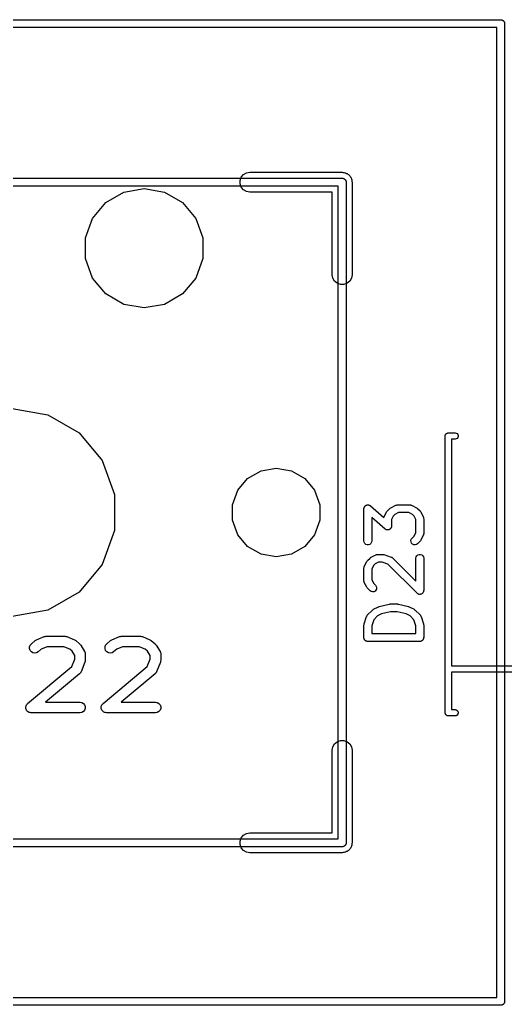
# Model space of a CAD drawing. Header units: millimetres. Extents: x 50 to 169, y 50 to 167.
# Drawn here: x 101.26 to 110.6, y 89.3 to 108.25 of the extents above; entities that cross this region are included whole.
import ezdxf

# ---------------------------------------------------------------- set-up
doc = ezdxf.new("R2010")
doc.units = ezdxf.units.MM
doc.layers.add('BLACK', color=7, linetype='Continuous')

# ---------------------------------------------------------------- blocks, each defined once
blk = doc.blocks.new('hhskb2-Cmts.User')
at = {"layer": 'BLACK'}
for p, q in [((81.65, -81.5738), (94.35, -81.5738)), ((94.35, -81.5738), (94.3566, -81.575)), ((94.3566, -81.575), (94.3632, -81.575)), ((94.3632, -81.575), (94.3695, -81.5772)), ((94.3695, -81.5772), (94.3761, -81.5784)), ((94.3761, -81.5784), (94.3818, -81.5817)), ((94.3818, -81.5817), (94.3881, -81.584)), ((94.3881, -81.584), (94.3932, -81.5883)), ((94.3932, -81.5883), (94.399, -81.5916)), ((94.399, -81.5916), (94.4033, -81.5967)), ((94.4033, -81.5967), (94.4084, -81.601)), ((94.4084, -81.601), (94.4117, -81.6068)), ((94.4117, -81.6068), (94.416, -81.6119)), ((94.416, -81.6119), (94.4183, -81.6182)), ((94.4183, -81.6182), (94.4216, -81.6239)), ((94.4216, -81.6239), (94.4228, -81.6305)), ((94.4228, -81.6305), (94.425, -81.6368)), ((94.425, -81.6368), (94.425, -81.6434)), ((94.425, -81.6434), (94.4262, -81.65)), ((94.4262, -81.65), (94.4262, -94.35)), ((94.2738, -81.7262), (81.7262, -81.7262)), ((94.2738, -94.2738), (94.2738, -81.7262)), ((81.7262, -94.2738), (94.2738, -94.2738)), ((94.4262, -94.35), (94.425, -94.3566)), ((94.425, -94.3566), (94.425, -94.3632)), ((94.35, -94.4262), (81.65, -94.4262)), ((94.3566, -94.425), (94.35, -94.4262)), ((94.3632, -94.425), (94.3566, -94.425)), ((94.3695, -94.4228), (94.3632, -94.425)), ((94.3761, -94.4216), (94.3695, -94.4228)), ((94.3818, -94.4183), (94.3761, -94.4216)), ((94.3881, -94.416), (94.3818, -94.4183)), ((94.3932, -94.4117), (94.3881, -94.416)), ((94.399, -94.4084), (94.3932, -94.4117)), ((94.4033, -94.4033), (94.399, -94.4084)), ((94.4084, -94.399), (94.4033, -94.4033)), ((94.4117, -94.3932), (94.4084, -94.399)), ((94.416, -94.3881), (94.4117, -94.3932)), ((94.4183, -94.3818), (94.416, -94.3881)), ((94.4216, -94.3761), (94.4183, -94.3818)), ((94.4228, -94.3695), (94.4216, -94.3761)), ((94.425, -94.3632), (94.4228, -94.3695))]:
    blk.add_line(p, q, dxfattribs=at)
blk = doc.blocks.new('hhskb2-Dwgs.User')
at = {"layer": 'BLACK'}
for p, q in [((78.602, -78.5258), (97.398, -78.5258)), ((97.398, -78.5258), (97.4046, -78.527)), ((97.4046, -78.527), (97.4112, -78.527)), ((97.4112, -78.527), (97.4175, -78.5292)), ((97.4175, -78.5292), (97.4241, -78.5304)), ((97.4241, -78.5304), (97.4298, -78.5337)), ((97.4298, -78.5337), (97.4361, -78.536)), ((97.4361, -78.536), (97.4412, -78.5403)), ((97.4412, -78.5403), (97.447, -78.5436)), ((97.447, -78.5436), (97.4513, -78.5487)), ((97.4513, -78.5487), (97.4564, -78.553)), ((97.4564, -78.553), (97.4597, -78.5588)), ((97.4597, -78.5588), (97.464, -78.5639)), ((97.464, -78.5639), (97.4663, -78.5702)), ((97.4663, -78.5702), (97.4696, -78.5759)), ((97.4696, -78.5759), (97.4708, -78.5825)), ((97.4708, -78.5825), (97.473, -78.5888)), ((97.473, -78.5888), (97.473, -78.5954)), ((97.473, -78.5954), (97.4742, -78.602)), ((97.4742, -78.602), (97.4742, -97.398)), ((97.3218, -78.6782), (78.6782, -78.6782)), ((97.3218, -97.3218), (97.3218, -78.6782)), ((78.6782, -97.3218), (97.3218, -97.3218)), ((97.398, -97.4742), (78.602, -97.4742)), ((97.4046, -97.473), (97.398, -97.4742)), ((97.4112, -97.473), (97.4046, -97.473)), ((97.4175, -97.4708), (97.4112, -97.473)), ((97.4241, -97.4696), (97.4175, -97.4708)), ((97.4298, -97.4663), (97.4241, -97.4696)), ((97.4361, -97.464), (97.4298, -97.4663)), ((97.4412, -97.4597), (97.4361, -97.464)), ((97.447, -97.4564), (97.4412, -97.4597)), ((97.4513, -97.4513), (97.447, -97.4564)), ((97.4564, -97.447), (97.4513, -97.4513)), ((97.4597, -97.4412), (97.4564, -97.447)), ((97.464, -97.4361), (97.4597, -97.4412)), ((97.4663, -97.4298), (97.464, -97.4361)), ((97.4696, -97.4241), (97.4663, -97.4298)), ((97.4708, -97.4175), (97.4696, -97.4241)), ((97.473, -97.4112), (97.4708, -97.4175)), ((97.4742, -97.398), (97.473, -97.4046)), ((97.473, -97.4046), (97.473, -97.4112))]:
    blk.add_line(p, q, dxfattribs=at)
blk = doc.blocks.new('hhskb2-F.SilkS')
at = {"layer": 'BLACK'}
for p, q in [((92.4495, -81.5041), (92.5068, -81.471)), ((92.5068, -81.471), (92.572, -81.4595)), ((92.572, -81.4595), (94.35, -81.4595)), ((94.35, -81.4595), (94.3664, -81.4624)), ((94.3664, -81.4624), (94.3831, -81.4624)), ((94.3831, -81.4624), (94.3987, -81.4681)), ((94.3987, -81.4681), (94.4152, -81.471)), ((94.4152, -81.471), (94.4296, -81.4793)), ((92.3844, -81.6169), (92.407, -81.5547)), ((92.3844, -81.6831), (92.3844, -81.6169)), ((92.407, -81.5547), (92.4495, -81.5041)), ((94.4296, -81.4793), (94.4453, -81.485)), ((94.4453, -81.485), (94.458, -81.4957)), ((94.458, -81.4957), (94.4725, -81.5041)), ((94.4725, -81.5041), (94.4832, -81.5168)), ((94.4832, -81.5168), (94.4959, -81.5275)), ((94.4959, -81.5275), (94.5043, -81.542)), ((94.5043, -81.542), (94.515, -81.5547)), ((94.515, -81.5547), (94.5207, -81.5704)), ((94.5207, -81.5704), (94.529, -81.5848)), ((94.529, -81.5848), (94.5319, -81.6013)), ((94.5319, -81.6013), (94.5376, -81.6169)), ((94.5376, -81.6169), (94.5376, -81.6336)), ((94.5376, -81.6336), (94.5405, -81.65)), ((94.5405, -81.65), (94.5405, -83.428)), ((89.8025, -82.0411), (90.1476, -81.8418)), ((90.1476, -81.8418), (90.54, -81.7726)), ((90.54, -81.7726), (90.9324, -81.8418)), ((90.9324, -81.8418), (91.2775, -82.0411)), ((92.407, -81.7452), (92.3844, -81.6831)), ((92.4495, -81.7959), (92.407, -81.7452)), ((92.5068, -81.829), (92.4495, -81.7959)), ((92.572, -81.8405), (92.5068, -81.829)), ((94.1595, -81.8405), (92.572, -81.8405)), ((94.1595, -83.428), (94.1595, -81.8405)), ((89.5464, -82.3463), (89.8025, -82.0411)), ((91.2775, -82.0411), (91.5336, -82.3463)), ((89.4101, -82.7208), (89.5464, -82.3463)), ((91.5336, -82.3463), (91.6699, -82.7208)), ((89.4101, -83.1192), (89.4101, -82.7208)), ((91.6699, -82.7208), (91.6699, -83.1192)), ((89.5464, -83.4937), (89.4101, -83.1192)), ((91.6699, -83.1192), (91.5336, -83.4937)), ((89.8025, -83.7989), (89.5464, -83.4937)), ((91.5336, -83.4937), (91.2775, -83.7989)), ((94.171, -83.4932), (94.1595, -83.428)), ((94.2041, -83.5505), (94.171, -83.4932)), ((94.2548, -83.593), (94.2041, -83.5505)), ((94.4959, -83.5505), (94.4453, -83.593)), ((94.529, -83.4932), (94.4959, -83.5505)), ((94.5405, -83.428), (94.529, -83.4932)), ((94.3169, -83.6156), (94.2548, -83.593)), ((94.3831, -83.6156), (94.3169, -83.6156)), ((94.4453, -83.593), (94.3831, -83.6156)), ((90.1476, -83.9982), (89.8025, -83.7989)), ((91.2775, -83.7989), (90.9324, -83.9982)), ((90.54, -84.0674), (90.1476, -83.9982)), ((90.9324, -83.9982), (90.54, -84.0674)), ((88, -85.9985), (88.6846, -86.1192)), ((88.6846, -86.1192), (89.2865, -86.4667)), ((89.2865, -86.4667), (89.7334, -86.9992)), ((96.33, -86.53), (96.3309, -86.5248)), ((96.33, -91.85), (96.33, -86.53)), ((96.3309, -86.5196), (96.3327, -86.5147)), ((96.3309, -86.5248), (96.3309, -86.5196)), ((96.3327, -86.5147), (96.3336, -86.5095)), ((96.3336, -86.5095), (96.3362, -86.5049)), ((96.3362, -86.5049), (96.338, -86.5)), ((96.338, -86.5), (96.3414, -86.496)), ((96.3414, -86.496), (96.344, -86.4914)), ((96.344, -86.4914), (96.3481, -86.4881)), ((96.3481, -86.4881), (96.3514, -86.484)), ((96.3514, -86.484), (96.356, -86.4814)), ((96.356, -86.4814), (96.36, -86.478)), ((96.36, -86.478), (96.3649, -86.4762)), ((96.3649, -86.4762), (96.3695, -86.4736)), ((96.3695, -86.4736), (96.3747, -86.4727)), ((96.3747, -86.4727), (96.3796, -86.4709)), ((96.3796, -86.4709), (96.3848, -86.4709)), ((96.3848, -86.4709), (96.39, -86.47)), ((96.39, -86.47), (96.52, -86.47)), ((96.52, -86.59), (96.45, -86.59)), ((96.45, -86.59), (96.45, -90.95)), ((96.52, -86.47), (96.5405, -86.4736)), ((96.5405, -86.5864), (96.52, -86.59)), ((96.5405, -86.4736), (96.5586, -86.484)), ((96.5586, -86.576), (96.5405, -86.5864)), ((96.5586, -86.484), (96.572, -86.5)), ((96.572, -86.56), (96.5586, -86.576)), ((96.572, -86.5), (96.5791, -86.5196)), ((96.5791, -86.5404), (96.572, -86.56)), ((96.5791, -86.5196), (96.5791, -86.5404)), ((89.7334, -86.9992), (89.9711, -87.6524)), ((92.7879, -87.1974), (93.08, -87.1458)), ((93.08, -87.1458), (93.3721, -87.1974)), ((92.3403, -87.5729), (92.531, -87.3457)), ((92.531, -87.3457), (92.7879, -87.1974)), ((93.3721, -87.1974), (93.629, -87.3457)), ((93.629, -87.3457), (93.8197, -87.5729)), ((89.9711, -87.6524), (89.9711, -88.3476)), ((92.2388, -87.8517), (92.3403, -87.5729)), ((93.8197, -87.5729), (93.9212, -87.8517)), ((92.2388, -88.1483), (92.2388, -87.8517)), ((93.9212, -87.8517), (93.9212, -88.1483)), ((94.7687, -87.9209), (94.7688, -87.9135)), ((94.7688, -87.9135), (94.7709, -87.9081)), ((94.7709, -87.9081), (94.7719, -87.9024)), ((94.7719, -87.9024), (94.7756, -87.8961)), ((94.7756, -87.8961), (94.7782, -87.8893)), ((94.7782, -87.8893), (94.782, -87.8849)), ((94.782, -87.8849), (94.7849, -87.8799)), ((94.7849, -87.8799), (94.7905, -87.8752)), ((94.7905, -87.8752), (94.7954, -87.8697)), ((94.7954, -87.8697), (94.8004, -87.8669)), ((94.8004, -87.8669), (94.8049, -87.8631)), ((94.8049, -87.8631), (94.8118, -87.8606)), ((94.8118, -87.8606), (94.8182, -87.8571)), ((94.8182, -87.8571), (94.8239, -87.8562)), ((94.8239, -87.8562), (94.8294, -87.8542)), ((94.8294, -87.8542), (94.8367, -87.8542)), ((94.8367, -87.8542), (94.8439, -87.8531)), ((94.8439, -87.8531), (94.8496, -87.8542)), ((94.8496, -87.8542), (94.8554, -87.8542)), ((94.8554, -87.8542), (94.8623, -87.8567)), ((94.8623, -87.8567), (94.8695, -87.8582)), ((94.8695, -87.8582), (94.8744, -87.8612)), ((94.8744, -87.8612), (94.8799, -87.8631)), ((94.8799, -87.8631), (94.8855, -87.8679)), ((94.8855, -87.8679), (94.8918, -87.8717)), ((94.8918, -87.8717), (95.1518, -88.0991)), ((95.2655, -87.9227), (95.2754, -87.9158)), ((95.2754, -87.9158), (95.285, -87.9086)), ((95.285, -87.9086), (95.3803, -87.861)), ((95.3803, -87.861), (95.3844, -87.8598)), ((95.3844, -87.8598), (95.3882, -87.8576)), ((95.3882, -87.8576), (95.3968, -87.8561)), ((95.3968, -87.8561), (95.4052, -87.8536)), ((95.4052, -87.8536), (95.4096, -87.8538)), ((95.4096, -87.8538), (95.4138, -87.8531)), ((95.4138, -87.8531), (95.6519, -87.8531)), ((95.6519, -87.8531), (95.6562, -87.8538)), ((95.6562, -87.8538), (95.6605, -87.8536)), ((95.6605, -87.8536), (95.6689, -87.8561)), ((95.6689, -87.8561), (95.6776, -87.8576)), ((95.6776, -87.8576), (95.6813, -87.8598)), ((95.6813, -87.8598), (95.6854, -87.861)), ((95.6854, -87.861), (95.7807, -87.9086)), ((95.7807, -87.9086), (95.7903, -87.9158)), ((95.7903, -87.9158), (95.8002, -87.9227)), ((94.7674, -87.9281), (94.7687, -87.9209)), ((94.7674, -88.5471), (94.7674, -87.9281)), ((95.1739, -88.3179), (94.9174, -88.0934)), ((94.9174, -88.0934), (94.9174, -88.5471)), ((95.1518, -88.0991), (95.1529, -88.0929)), ((95.1529, -88.0929), (95.155, -88.0892)), ((95.155, -88.0892), (95.1563, -88.085)), ((95.1563, -88.085), (95.2039, -87.9898)), ((95.2039, -87.9898), (95.211, -87.9801)), ((95.211, -87.9801), (95.2179, -87.9703)), ((95.2179, -87.9703), (95.2655, -87.9227)), ((95.3326, -88.0678), (95.2983, -88.1363)), ((95.363, -88.0374), (95.3326, -88.0678)), ((95.4315, -88.0031), (95.363, -88.0374)), ((95.6342, -88.0031), (95.4315, -88.0031)), ((95.7027, -88.0374), (95.6342, -88.0031)), ((95.7331, -88.0678), (95.7027, -88.0374)), ((95.7674, -88.1363), (95.7331, -88.0678)), ((95.8002, -87.9227), (95.8478, -87.9703)), ((95.8478, -87.9703), (95.8547, -87.9801)), ((95.8547, -87.9801), (95.8618, -87.9898)), ((95.8618, -87.9898), (95.9095, -88.085)), ((95.9095, -88.085), (95.9107, -88.0892)), ((95.9107, -88.0892), (95.9129, -88.0929)), ((95.9129, -88.0929), (95.9144, -88.1016)), ((95.9144, -88.1016), (95.9169, -88.11)), ((95.9169, -88.11), (95.9166, -88.1143)), ((92.3403, -88.4271), (92.2388, -88.1483)), ((93.9212, -88.1483), (93.8197, -88.4271)), ((95.2901, -88.2934), (95.2875, -88.3003)), ((95.2938, -88.2871), (95.2901, -88.2934)), ((95.2948, -88.2814), (95.2938, -88.2871)), ((95.2969, -88.276), (95.2948, -88.2814)), ((95.2971, -88.2686), (95.2969, -88.276)), ((95.2983, -88.2614), (95.2971, -88.2686)), ((95.2983, -88.1363), (95.2983, -88.2614)), ((95.7674, -88.3866), (95.7674, -88.1363)), ((95.9166, -88.1143), (95.9174, -88.1186)), ((95.9174, -88.1186), (95.9174, -88.4043)), ((89.9711, -88.3476), (89.7334, -89.0008)), ((92.531, -88.6543), (92.3403, -88.4271)), ((93.8197, -88.4271), (93.629, -88.6543)), ((95.1802, -88.3217), (95.1739, -88.3179)), ((95.1858, -88.3264), (95.1802, -88.3217)), ((95.1913, -88.3284), (95.1858, -88.3264)), ((95.1962, -88.3314), (95.1913, -88.3284)), ((95.2034, -88.3328), (95.1962, -88.3314)), ((95.2103, -88.3353), (95.2034, -88.3328)), ((95.2161, -88.3353), (95.2103, -88.3353)), ((95.2218, -88.3364), (95.2161, -88.3353)), ((95.229, -88.3353), (95.2218, -88.3364)), ((95.2364, -88.3353), (95.229, -88.3353)), ((95.2418, -88.3333), (95.2364, -88.3353)), ((95.2475, -88.3324), (95.2418, -88.3333)), ((95.2539, -88.3289), (95.2475, -88.3324)), ((95.2608, -88.3264), (95.2539, -88.3289)), ((95.2653, -88.3227), (95.2608, -88.3264)), ((95.2703, -88.3199), (95.2653, -88.3227)), ((95.2752, -88.3143), (95.2703, -88.3199)), ((95.2808, -88.3096), (95.2752, -88.3143)), ((95.2837, -88.3046), (95.2808, -88.3096)), ((95.2875, -88.3003), (95.2837, -88.3046)), ((95.6941, -88.4941), (95.7331, -88.4551)), ((95.7331, -88.4551), (95.7674, -88.3866)), ((95.9095, -88.4378), (95.8618, -88.5331)), ((95.9107, -88.4337), (95.9095, -88.4378)), ((95.9129, -88.4299), (95.9107, -88.4337)), ((95.9144, -88.4213), (95.9129, -88.4299)), ((95.9169, -88.4129), (95.9144, -88.4213)), ((95.9174, -88.4043), (95.9166, -88.4085)), ((95.9166, -88.4085), (95.9169, -88.4129)), ((92.7879, -88.8026), (92.531, -88.6543)), ((93.629, -88.6543), (93.3721, -88.8026)), ((94.7719, -88.5728), (94.7674, -88.5471)), ((94.7849, -88.5954), (94.7719, -88.5728)), ((94.8049, -88.6121), (94.7849, -88.5954)), ((94.8294, -88.621), (94.8049, -88.6121)), ((94.8554, -88.621), (94.8294, -88.621)), ((94.8799, -88.6121), (94.8554, -88.621)), ((94.8998, -88.5954), (94.8799, -88.6121)), ((94.9129, -88.5728), (94.8998, -88.5954)), ((94.9174, -88.5471), (94.9129, -88.5728)), ((95.6724, -88.5406), (95.6792, -88.5154)), ((95.6747, -88.5666), (95.6724, -88.5406)), ((95.6857, -88.5902), (95.6747, -88.5666)), ((95.6792, -88.5154), (95.6941, -88.4941)), ((95.7041, -88.6086), (95.6857, -88.5902)), ((95.7277, -88.6196), (95.7041, -88.6086)), ((95.7537, -88.6219), (95.7277, -88.6196)), ((95.7788, -88.6151), (95.7537, -88.6219)), ((95.8002, -88.6002), (95.7788, -88.6151)), ((95.8478, -88.5526), (95.8002, -88.6002)), ((95.8547, -88.5427), (95.8478, -88.5526)), ((95.8618, -88.5331), (95.8547, -88.5427)), ((93.08, -88.8541), (92.7879, -88.8026)), ((93.3721, -88.8026), (93.08, -88.8541)), ((94.8944, -88.8682), (94.9041, -88.861)), ((94.9041, -88.861), (94.9993, -88.8134)), ((94.9993, -88.8134), (95.0035, -88.8122)), ((95.0035, -88.8122), (95.0072, -88.81)), ((95.0072, -88.81), (95.0159, -88.8085)), ((95.0159, -88.8085), (95.0243, -88.806)), ((95.0243, -88.806), (95.0286, -88.8062)), ((95.0286, -88.8062), (95.0329, -88.8055)), ((95.0329, -88.8055), (95.1281, -88.8055)), ((95.1281, -88.8055), (95.1399, -88.8076)), ((95.1399, -88.8076), (95.1518, -88.8093)), ((95.1518, -88.8093), (95.2947, -88.8569)), ((95.2947, -88.8569), (95.2985, -88.859)), ((95.2985, -88.859), (95.3026, -88.8601)), ((95.3026, -88.8601), (95.3098, -88.8652)), ((95.3098, -88.8652), (95.3176, -88.8693)), ((95.7674, -88.8805), (95.7719, -88.8548)), ((95.7719, -88.8548), (95.7849, -88.8323)), ((95.7849, -88.8323), (95.8049, -88.8155)), ((95.8049, -88.8155), (95.8294, -88.8066)), ((95.8294, -88.8066), (95.8554, -88.8066)), ((95.8554, -88.8066), (95.8799, -88.8155)), ((95.8799, -88.8155), (95.8998, -88.8323)), ((95.8998, -88.8323), (95.9129, -88.8548)), ((95.9129, -88.8548), (95.9174, -88.8805)), ((89.7334, -89.0008), (89.2865, -89.5332)), ((94.7679, -89.0624), (94.7704, -89.054)), ((94.7704, -89.054), (94.7719, -89.0453)), ((94.7719, -89.0453), (94.7741, -89.0416)), ((94.7741, -89.0416), (94.7753, -89.0374)), ((94.7753, -89.0374), (94.8229, -88.9422)), ((94.8229, -88.9422), (94.8301, -88.9325)), ((94.8301, -88.9325), (94.837, -88.9227)), ((94.837, -88.9227), (94.8846, -88.8751)), ((94.8846, -88.8751), (94.8944, -88.8682)), ((94.9516, -89.0201), (94.9174, -89.0887)), ((94.982, -88.9897), (94.9516, -89.0201)), ((95.0506, -88.9555), (94.982, -88.9897)), ((95.1159, -88.9555), (95.0506, -88.9555)), ((95.2304, -88.9936), (95.1159, -88.9555)), ((95.7893, -89.5526), (95.2304, -88.9936)), ((95.3176, -88.8693), (95.3204, -88.8726)), ((95.3204, -88.8726), (95.324, -88.8751)), ((95.324, -88.8751), (95.7674, -89.3185)), ((95.7674, -89.3185), (95.7674, -88.8805)), ((95.9174, -88.8805), (95.9174, -89.4995)), ((94.7674, -89.071), (94.7681, -89.0667)), ((94.7674, -89.309), (94.7674, -89.071)), ((94.7681, -89.0667), (94.7679, -89.0624)), ((94.9174, -89.0887), (94.9174, -89.2913)), ((94.7681, -89.3133), (94.7674, -89.309)), ((94.7679, -89.3176), (94.7681, -89.3133)), ((94.7704, -89.326), (94.7679, -89.3176)), ((94.7719, -89.3347), (94.7704, -89.326)), ((94.7741, -89.3384), (94.7719, -89.3347)), ((94.7753, -89.3426), (94.7741, -89.3384)), ((94.8229, -89.4378), (94.7753, -89.3426)), ((94.9174, -89.2913), (94.9516, -89.3599)), ((94.9516, -89.3599), (94.9907, -89.3989)), ((94.9907, -89.3989), (95.0056, -89.4202)), ((95.0056, -89.4202), (95.0123, -89.4454)), ((89.2865, -89.5332), (88.6846, -89.8808)), ((94.8301, -89.4475), (94.8229, -89.4378)), ((94.837, -89.4573), (94.8301, -89.4475)), ((94.8846, -89.5049), (94.837, -89.4573)), ((94.9059, -89.5199), (94.8846, -89.5049)), ((94.9311, -89.5266), (94.9059, -89.5199)), ((94.957, -89.5243), (94.9311, -89.5266)), ((94.9806, -89.5133), (94.957, -89.5243)), ((94.9991, -89.4949), (94.9806, -89.5133)), ((95.0101, -89.4713), (94.9991, -89.4949)), ((95.0123, -89.4454), (95.0101, -89.4713)), ((95.7974, -89.5582), (95.7893, -89.5526)), ((95.8049, -89.5645), (95.7974, -89.5582)), ((95.808, -89.5656), (95.8049, -89.5645)), ((95.8107, -89.5675), (95.808, -89.5656)), ((95.8202, -89.57), (95.8107, -89.5675)), ((95.8294, -89.5734), (95.8202, -89.57)), ((95.8327, -89.5734), (95.8294, -89.5734)), ((95.8358, -89.5742), (95.8327, -89.5734)), ((95.8456, -89.5734), (95.8358, -89.5742)), ((95.8554, -89.5734), (95.8456, -89.5734)), ((95.8585, -89.5723), (95.8554, -89.5734)), ((95.8618, -89.572), (95.8585, -89.5723)), ((95.8707, -89.5678), (95.8618, -89.572)), ((95.8799, -89.5645), (95.8707, -89.5678)), ((95.8824, -89.5624), (95.8799, -89.5645)), ((95.8854, -89.561), (95.8824, -89.5624)), ((95.8923, -89.554), (95.8854, -89.561)), ((95.8998, -89.5477), (95.8923, -89.554)), ((95.9015, -89.5449), (95.8998, -89.5477)), ((95.9038, -89.5425), (95.9015, -89.5449)), ((95.908, -89.5337), (95.9038, -89.5425)), ((95.9129, -89.5252), (95.908, -89.5337)), ((95.9134, -89.5219), (95.9129, -89.5252)), ((95.9148, -89.5189), (95.9134, -89.5219)), ((95.9157, -89.5092), (95.9148, -89.5189)), ((95.9174, -89.4995), (95.9157, -89.5092)), ((94.9517, -89.861), (95.0469, -89.8134)), ((95.0469, -89.8134), (95.0548, -89.8111)), ((95.0548, -89.8111), (95.0623, -89.8077)), ((95.0623, -89.8077), (95.2528, -89.7601)), ((95.2528, -89.7601), (95.2619, -89.7595)), ((95.2619, -89.7595), (95.271, -89.7579)), ((95.271, -89.7579), (95.4138, -89.7579)), ((95.4138, -89.7579), (95.4228, -89.7595)), ((95.4228, -89.7595), (95.432, -89.7601)), ((95.432, -89.7601), (95.6225, -89.8077)), ((95.6225, -89.8077), (95.63, -89.8111)), ((95.63, -89.8111), (95.6378, -89.8134)), ((95.6378, -89.8134), (95.7331, -89.861)), ((88.6846, -89.8808), (88, -90.0015)), ((94.7712, -90.1425), (94.8188, -89.9996)), ((94.8188, -89.9996), (94.8209, -89.9958)), ((94.8209, -89.9958), (94.822, -89.9916)), ((94.822, -89.9916), (94.8271, -89.9844)), ((94.8271, -89.9844), (94.8313, -89.9767)), ((94.8313, -89.9767), (94.8345, -89.9738)), ((94.8345, -89.9738), (94.837, -89.9703)), ((94.837, -89.9703), (94.9322, -89.8751)), ((94.9322, -89.8751), (94.942, -89.8682)), ((94.942, -89.8682), (94.9517, -89.861)), ((95.0297, -89.9897), (94.9556, -90.0638)), ((95.1067, -89.9512), (95.0297, -89.9897)), ((95.2802, -89.9079), (95.1067, -89.9512)), ((95.4046, -89.9079), (95.2802, -89.9079)), ((95.5781, -89.9512), (95.4046, -89.9079)), ((95.6551, -89.9897), (95.5781, -89.9512)), ((95.7292, -90.0638), (95.6551, -89.9897)), ((95.7331, -89.861), (95.7427, -89.8682)), ((95.7427, -89.8682), (95.7526, -89.8751)), ((95.7526, -89.8751), (95.8478, -89.9703)), ((95.8478, -89.9703), (95.8503, -89.9738)), ((95.8503, -89.9738), (95.8535, -89.9767)), ((95.8535, -89.9767), (95.8577, -89.9844)), ((95.8577, -89.9844), (95.8627, -89.9916)), ((95.8627, -89.9916), (95.8639, -89.9958)), ((95.8639, -89.9958), (95.8659, -89.9996)), ((95.8659, -89.9996), (95.9135, -90.1425)), ((94.7674, -90.1662), (94.7695, -90.1543)), ((94.7674, -90.4043), (94.7674, -90.1662)), ((94.7695, -90.1543), (94.7712, -90.1425)), ((94.9556, -90.0638), (94.9174, -90.1784)), ((94.9174, -90.1784), (94.9174, -90.3293)), ((95.7674, -90.1784), (95.7292, -90.0638)), ((95.7674, -90.3293), (95.7674, -90.1784)), ((95.9135, -90.1425), (95.9153, -90.1543)), ((95.9153, -90.1543), (95.9174, -90.1662)), ((95.9174, -90.1662), (95.9174, -90.4043)), ((88.6184, -90.3841), (88.6335, -90.3814)), ((88.6335, -90.3814), (88.6485, -90.378)), ((88.6485, -90.378), (88.6508, -90.3783)), ((88.6508, -90.3783), (88.6531, -90.3779)), ((88.6531, -90.3779), (89.016, -90.3779)), ((89.016, -90.3779), (89.0183, -90.3783)), ((89.0183, -90.3783), (89.0206, -90.378)), ((89.0206, -90.378), (89.0356, -90.3814)), ((89.0356, -90.3814), (89.0507, -90.3841)), ((90.0698, -90.3841), (90.0849, -90.3814)), ((90.0849, -90.3814), (90.0999, -90.378)), ((90.0999, -90.378), (90.1023, -90.3783)), ((90.1023, -90.3783), (90.1046, -90.3779)), ((90.1046, -90.3779), (90.4674, -90.3779)), ((90.4674, -90.3779), (90.4697, -90.3783)), ((90.4697, -90.3783), (90.4721, -90.378)), ((90.4721, -90.378), (90.4871, -90.3814)), ((90.4871, -90.3814), (90.5022, -90.3841)), ((94.9174, -90.3293), (95.7674, -90.3293)), ((88.3354, -90.5825), (88.3476, -90.5494)), ((88.3476, -90.5494), (88.3704, -90.5224)), ((88.3704, -90.5224), (88.443, -90.4619)), ((88.443, -90.4619), (88.4561, -90.4544)), ((88.4561, -90.4544), (88.4689, -90.4462)), ((88.4689, -90.4462), (88.6141, -90.3857)), ((88.6141, -90.3857), (88.6164, -90.3852)), ((88.6164, -90.3852), (88.6184, -90.3841)), ((89.0507, -90.3841), (89.0528, -90.3852)), ((89.0528, -90.3852), (89.0551, -90.3857)), ((89.0551, -90.3857), (89.2002, -90.4462)), ((89.2002, -90.4462), (89.213, -90.4544)), ((89.213, -90.4544), (89.2262, -90.4619)), ((89.2262, -90.4619), (89.2988, -90.5224)), ((89.2988, -90.5224), (89.3097, -90.5354)), ((89.3097, -90.5354), (89.3208, -90.5482)), ((89.3208, -90.5482), (89.3934, -90.6692)), ((89.7869, -90.5825), (89.799, -90.5494)), ((89.799, -90.5494), (89.8218, -90.5224)), ((89.8218, -90.5224), (89.8944, -90.4619)), ((89.8944, -90.4619), (89.9076, -90.4544)), ((89.9076, -90.4544), (89.9204, -90.4462)), ((89.9204, -90.4462), (90.0655, -90.3857)), ((90.0655, -90.3857), (90.0678, -90.3852)), ((90.0678, -90.3852), (90.0698, -90.3841)), ((90.5022, -90.3841), (90.5042, -90.3852)), ((90.5042, -90.3852), (90.5065, -90.3857)), ((90.5065, -90.3857), (90.6516, -90.4462)), ((90.6516, -90.4462), (90.6644, -90.4544)), ((90.6644, -90.4544), (90.6776, -90.4619)), ((90.6776, -90.4619), (90.7502, -90.5224)), ((90.7502, -90.5224), (90.7611, -90.5354)), ((90.7611, -90.5354), (90.7723, -90.5482)), ((90.7723, -90.5482), (90.8448, -90.6692)), ((94.7685, -90.4107), (94.7674, -90.4043)), ((94.7685, -90.4173), (94.7685, -90.4107)), ((94.7708, -90.4235), (94.7685, -90.4173)), ((94.7719, -90.4299), (94.7708, -90.4235)), ((94.7752, -90.4356), (94.7719, -90.4299)), ((94.7774, -90.4418), (94.7752, -90.4356)), ((94.7816, -90.4468), (94.7774, -90.4418)), ((94.7849, -90.4525), (94.7816, -90.4468)), ((94.79, -90.4567), (94.7849, -90.4525)), ((94.7942, -90.4617), (94.79, -90.4567)), ((94.7999, -90.465), (94.7942, -90.4617)), ((94.8049, -90.4692), (94.7999, -90.465)), ((94.811, -90.4715), (94.8049, -90.4692)), ((94.8167, -90.4748), (94.811, -90.4715)), ((94.8232, -90.4759), (94.8167, -90.4748)), ((94.8294, -90.4781), (94.8232, -90.4759)), ((94.8359, -90.4781), (94.8294, -90.4781)), ((94.8424, -90.4793), (94.8359, -90.4781)), ((95.8424, -90.4793), (94.8424, -90.4793)), ((95.8488, -90.4781), (95.8424, -90.4793)), ((95.8554, -90.4781), (95.8488, -90.4781)), ((95.8616, -90.4759), (95.8554, -90.4781)), ((95.868, -90.4748), (95.8616, -90.4759)), ((95.8737, -90.4715), (95.868, -90.4748)), ((95.8799, -90.4692), (95.8737, -90.4715)), ((95.8849, -90.465), (95.8799, -90.4692)), ((95.8906, -90.4617), (95.8849, -90.465)), ((95.8948, -90.4567), (95.8906, -90.4617)), ((95.8998, -90.4525), (95.8948, -90.4567)), ((95.9031, -90.4468), (95.8998, -90.4525)), ((95.9073, -90.4418), (95.9031, -90.4468)), ((95.9096, -90.4356), (95.9073, -90.4418)), ((95.9129, -90.4299), (95.9096, -90.4356)), ((95.914, -90.4235), (95.9129, -90.4299)), ((95.9162, -90.4173), (95.914, -90.4235)), ((95.9174, -90.4043), (95.9162, -90.4107)), ((95.9162, -90.4107), (95.9162, -90.4173)), ((88.3353, -90.6178), (88.3354, -90.5825)), ((88.3473, -90.651), (88.3353, -90.6178)), ((88.3699, -90.6781), (88.3473, -90.651)), ((88.4004, -90.6958), (88.3699, -90.6781)), ((88.4351, -90.7021), (88.4004, -90.6958)), ((88.4699, -90.6961), (88.4351, -90.7021)), ((88.5005, -90.6785), (88.4699, -90.6961)), ((88.5612, -90.6279), (88.5005, -90.6785)), ((88.6735, -90.5811), (88.5612, -90.6279)), ((88.9957, -90.5811), (88.6735, -90.5811)), ((89.1079, -90.6279), (88.9957, -90.5811)), ((89.1554, -90.6675), (89.1079, -90.6279)), ((89.2047, -90.7496), (89.1554, -90.6675)), ((89.2047, -90.8228), (89.2047, -90.7496)), ((89.3934, -90.6692), (89.3969, -90.6782)), ((89.3969, -90.6782), (89.4018, -90.6867)), ((89.4018, -90.6867), (89.4032, -90.6946)), ((89.4032, -90.6946), (89.406, -90.7021)), ((89.406, -90.7021), (89.4062, -90.7118)), ((89.4062, -90.7118), (89.4079, -90.7214)), ((89.4079, -90.7214), (89.4079, -90.8424)), ((89.7867, -90.6178), (89.7869, -90.5825)), ((89.7987, -90.651), (89.7867, -90.6178)), ((89.8213, -90.6781), (89.7987, -90.651)), ((89.8518, -90.6958), (89.8213, -90.6781)), ((89.8865, -90.7021), (89.8518, -90.6958)), ((89.9213, -90.6961), (89.8865, -90.7021)), ((89.9519, -90.6785), (89.9213, -90.6961)), ((90.0127, -90.6279), (89.9519, -90.6785)), ((90.1249, -90.5811), (90.0127, -90.6279)), ((90.4471, -90.5811), (90.1249, -90.5811)), ((90.5593, -90.6279), (90.4471, -90.5811)), ((90.6069, -90.6675), (90.5593, -90.6279)), ((90.6561, -90.7496), (90.6069, -90.6675)), ((90.6561, -90.8228), (90.6561, -90.7496)), ((90.8448, -90.6692), (90.8483, -90.6782)), ((90.8483, -90.6782), (90.8532, -90.6867)), ((90.8532, -90.6867), (90.8546, -90.6946)), ((90.8546, -90.6946), (90.8575, -90.7021)), ((90.8575, -90.7021), (90.8576, -90.7118)), ((90.8576, -90.7118), (90.8593, -90.7214)), ((90.8593, -90.7214), (90.8593, -90.8424)), ((89.1489, -90.9622), (89.2047, -90.8228)), ((89.4006, -90.8801), (89.328, -91.0615)), ((89.4009, -90.8785), (89.4006, -90.8801)), ((89.4018, -90.8771), (89.4009, -90.8785)), ((89.4045, -90.8613), (89.4018, -90.8771)), ((89.4078, -90.8456), (89.4045, -90.8613)), ((89.4079, -90.8424), (89.4076, -90.844)), ((89.4076, -90.844), (89.4078, -90.8456)), ((90.6004, -90.9622), (90.6561, -90.8228)), ((90.852, -90.8801), (90.7795, -91.0615)), ((90.8524, -90.8785), (90.852, -90.8801)), ((90.8532, -90.8771), (90.8524, -90.8785)), ((90.856, -90.8613), (90.8532, -90.8771)), ((90.8593, -90.8456), (90.856, -90.8613)), ((90.8593, -90.8424), (90.859, -90.844)), ((90.859, -90.844), (90.8593, -90.8456)), ((96.45, -90.95), (99.15, -90.95)), ((88.2978, -91.6715), (89.1489, -90.9622)), ((89.2988, -91.1019), (88.6435, -91.6479)), ((89.3036, -91.0962), (89.2988, -91.1019)), ((89.3095, -91.0915), (89.3036, -91.0962)), ((89.3149, -91.0828), (89.3095, -91.0915)), ((89.3215, -91.0749), (89.3149, -91.0828)), ((89.3241, -91.0679), (89.3215, -91.0749)), ((89.328, -91.0615), (89.3241, -91.0679)), ((89.7492, -91.6715), (90.6004, -90.9622)), ((90.7502, -91.1019), (90.0949, -91.6479)), ((90.755, -91.0962), (90.7502, -91.1019)), ((90.7609, -91.0915), (90.755, -91.0962)), ((90.7663, -91.0828), (90.7609, -91.0915)), ((90.773, -91.0749), (90.7663, -91.0828)), ((90.7755, -91.0679), (90.773, -91.0749)), ((90.7795, -91.0615), (90.7755, -91.0679)), ((99.15, -91.07), (96.45, -91.07)), ((96.45, -91.07), (96.45, -91.79)), ((88.2689, -91.7151), (88.2749, -91.6987)), ((88.2749, -91.6987), (88.275, -91.6986)), ((88.275, -91.6984), (88.2864, -91.685)), ((88.275, -91.6986), (88.275, -91.6984)), ((88.2864, -91.685), (88.2976, -91.6717)), ((88.2976, -91.6717), (88.2977, -91.6716)), ((88.2977, -91.6716), (88.2978, -91.6715)), ((88.6435, -91.6479), (89.3063, -91.6479)), ((89.3063, -91.6479), (89.341, -91.6541)), ((89.341, -91.6541), (89.3716, -91.6717)), ((89.3716, -91.6717), (89.3943, -91.6987)), ((89.3943, -91.6987), (89.4063, -91.7319)), ((89.7203, -91.7151), (89.7263, -91.6987)), ((89.7263, -91.6987), (89.7264, -91.6986)), ((89.7264, -91.6986), (89.7265, -91.6984)), ((89.7265, -91.6984), (89.7378, -91.685)), ((89.7378, -91.685), (89.749, -91.6717)), ((89.749, -91.6717), (89.7491, -91.6716)), ((89.7491, -91.6716), (89.7492, -91.6715)), ((90.0949, -91.6479), (90.7577, -91.6479)), ((90.7577, -91.6479), (90.7925, -91.6541)), ((90.7925, -91.6541), (90.823, -91.6717)), ((90.823, -91.6717), (90.8457, -91.6987)), ((90.8457, -91.6987), (90.8578, -91.7319)), ((88.2627, -91.7668), (88.2628, -91.7492)), ((88.2628, -91.767), (88.2627, -91.7668)), ((88.2628, -91.7319), (88.2629, -91.7317)), ((88.2628, -91.7492), (88.2628, -91.7319)), ((88.2628, -91.7672), (88.2628, -91.767)), ((88.2687, -91.7835), (88.2628, -91.7672)), ((88.2629, -91.7315), (88.2689, -91.7151)), ((88.2629, -91.7317), (88.2629, -91.7315)), ((88.2747, -91.8), (88.2687, -91.7835)), ((88.2748, -91.8002), (88.2747, -91.8)), ((88.2749, -91.8003), (88.2748, -91.8002)), ((88.2861, -91.8138), (88.2749, -91.8003)), ((88.2973, -91.8271), (88.2861, -91.8138)), ((88.2974, -91.8272), (88.2973, -91.8271)), ((88.2976, -91.8274), (88.2974, -91.8272)), ((88.3128, -91.8361), (88.2976, -91.8274)), ((88.3278, -91.8449), (88.3128, -91.8361)), ((88.328, -91.8449), (88.3278, -91.8449)), ((88.3281, -91.845), (88.328, -91.8449)), ((88.3454, -91.8481), (88.3281, -91.845)), ((88.3625, -91.8511), (88.3454, -91.8481)), ((88.3627, -91.8511), (88.3625, -91.8511)), ((88.3629, -91.8511), (88.3627, -91.8511)), ((89.3063, -91.8511), (88.3629, -91.8511)), ((89.341, -91.845), (89.3063, -91.8511)), ((89.3716, -91.8274), (89.341, -91.845)), ((89.3943, -91.8003), (89.3716, -91.8274)), ((89.4063, -91.7672), (89.3943, -91.8003)), ((89.4063, -91.7319), (89.4063, -91.7672)), ((89.7142, -91.7319), (89.7143, -91.7317)), ((89.7142, -91.7492), (89.7142, -91.7319)), ((89.7142, -91.7668), (89.7142, -91.7492)), ((89.7142, -91.767), (89.7142, -91.7668)), ((89.7142, -91.7672), (89.7142, -91.767)), ((89.7202, -91.7835), (89.7142, -91.7672)), ((89.7143, -91.7315), (89.7203, -91.7151)), ((89.7143, -91.7317), (89.7143, -91.7315)), ((89.7261, -91.8), (89.7202, -91.7835)), ((89.7262, -91.8002), (89.7261, -91.8)), ((89.7263, -91.8003), (89.7262, -91.8002)), ((89.7376, -91.8138), (89.7263, -91.8003)), ((89.7487, -91.8271), (89.7376, -91.8138)), ((89.7489, -91.8272), (89.7487, -91.8271)), ((89.749, -91.8274), (89.7489, -91.8272)), ((89.7642, -91.8361), (89.749, -91.8274)), ((89.7792, -91.8449), (89.7642, -91.8361)), ((89.7794, -91.8449), (89.7792, -91.8449)), ((89.7795, -91.845), (89.7794, -91.8449)), ((89.7969, -91.8481), (89.7795, -91.845)), ((89.8139, -91.8511), (89.7969, -91.8481)), ((89.8141, -91.8511), (89.8139, -91.8511)), ((89.8143, -91.8511), (89.8141, -91.8511)), ((90.7577, -91.8511), (89.8143, -91.8511)), ((90.7925, -91.845), (90.7577, -91.8511)), ((90.823, -91.8274), (90.7925, -91.845)), ((90.8457, -91.8003), (90.823, -91.8274)), ((90.8578, -91.7672), (90.8457, -91.8003)), ((90.8578, -91.7319), (90.8578, -91.7672)), ((96.3309, -91.8552), (96.33, -91.85)), ((96.3309, -91.8604), (96.3309, -91.8552)), ((96.3327, -91.8653), (96.3309, -91.8604)), ((96.3336, -91.8705), (96.3327, -91.8653)), ((96.3362, -91.8751), (96.3336, -91.8705)), ((96.338, -91.88), (96.3362, -91.8751)), ((96.3414, -91.884), (96.338, -91.88)), ((96.344, -91.8886), (96.3414, -91.884)), ((96.3481, -91.8919), (96.344, -91.8886)), ((96.3514, -91.896), (96.3481, -91.8919)), ((96.356, -91.8986), (96.3514, -91.896)), ((96.36, -91.902), (96.356, -91.8986)), ((96.45, -91.79), (96.52, -91.79)), ((96.52, -91.79), (96.5405, -91.7936)), ((96.5405, -91.7936), (96.5586, -91.804)), ((96.5586, -91.896), (96.5405, -91.9064)), ((96.5586, -91.804), (96.572, -91.82)), ((96.572, -91.88), (96.5586, -91.896)), ((96.572, -91.82), (96.5791, -91.8396)), ((96.5791, -91.8604), (96.572, -91.88)), ((96.5791, -91.8396), (96.5791, -91.8604)), ((96.3649, -91.9038), (96.36, -91.902)), ((96.3695, -91.9064), (96.3649, -91.9038)), ((96.3747, -91.9073), (96.3695, -91.9064)), ((96.3796, -91.9091), (96.3747, -91.9073)), ((96.3848, -91.9091), (96.3796, -91.9091)), ((96.39, -91.91), (96.3848, -91.9091)), ((96.52, -91.91), (96.39, -91.91)), ((96.5405, -91.9064), (96.52, -91.91)), ((94.171, -92.5068), (94.2041, -92.4495)), ((94.2041, -92.4495), (94.2548, -92.407)), ((94.2548, -92.407), (94.3169, -92.3844)), ((94.3169, -92.3844), (94.3831, -92.3844)), ((94.3831, -92.3844), (94.4453, -92.407)), ((94.4453, -92.407), (94.4959, -92.4495)), ((94.4959, -92.4495), (94.529, -92.5068)), ((94.1595, -92.572), (94.171, -92.5068)), ((94.1595, -94.1595), (94.1595, -92.572)), ((94.529, -92.5068), (94.5405, -92.572)), ((94.5405, -92.572), (94.5405, -94.35)), ((92.4495, -94.2041), (92.5068, -94.171)), ((92.5068, -94.171), (92.572, -94.1595)), ((92.572, -94.1595), (94.1595, -94.1595)), ((92.3844, -94.3169), (92.407, -94.2548)), ((92.3844, -94.3831), (92.3844, -94.3169)), ((92.407, -94.2548), (92.4495, -94.2041)), ((94.5405, -94.35), (94.5376, -94.3664)), ((92.407, -94.4453), (92.3844, -94.3831)), ((92.4495, -94.4959), (92.407, -94.4453)), ((92.5068, -94.529), (92.4495, -94.4959)), ((92.572, -94.5405), (92.5068, -94.529)), ((94.35, -94.5405), (92.572, -94.5405)), ((94.3664, -94.5376), (94.35, -94.5405)), ((94.3831, -94.5376), (94.3664, -94.5376)), ((94.3987, -94.5319), (94.3831, -94.5376)), ((94.4152, -94.529), (94.3987, -94.5319)), ((94.4296, -94.5207), (94.4152, -94.529)), ((94.4453, -94.515), (94.4296, -94.5207)), ((94.458, -94.5043), (94.4453, -94.515)), ((94.4725, -94.4959), (94.458, -94.5043)), ((94.4832, -94.4832), (94.4725, -94.4959)), ((94.4959, -94.4725), (94.4832, -94.4832)), ((94.5043, -94.458), (94.4959, -94.4725)), ((94.515, -94.4453), (94.5043, -94.458)), ((94.5207, -94.4296), (94.515, -94.4453)), ((94.529, -94.4152), (94.5207, -94.4296)), ((94.5319, -94.3987), (94.529, -94.4152)), ((94.5376, -94.3831), (94.5319, -94.3987)), ((94.5376, -94.3664), (94.5376, -94.3831))]:
    blk.add_line(p, q, dxfattribs=at)

msp = doc.modelspace()

# ---------------------------------------------------------------- block references
for name in ['hhskb2-F.SilkS', 'hhskb2-Dwgs.User', 'hhskb2-Cmts.User']:
    msp.add_blockref(name, (13.113, 186.774))

doc.saveas('drawing.dxf')
